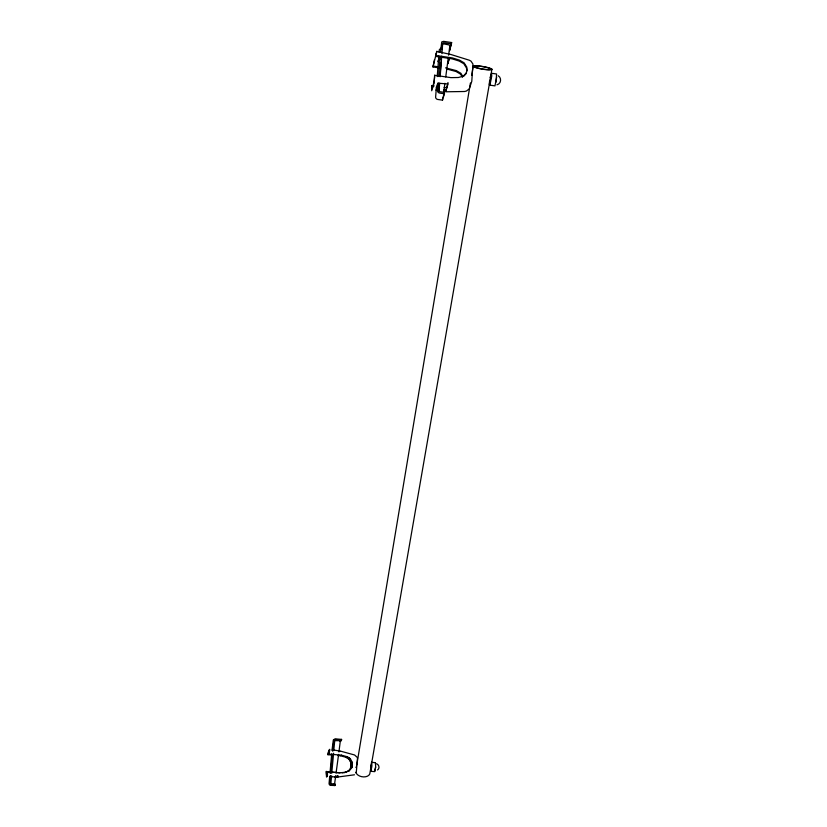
<?xml version="1.0" encoding="UTF-8"?>
<svg xmlns="http://www.w3.org/2000/svg" width="827" height="827" viewBox="0 0 827 827"><rect width="100%" height="100%" fill="white"/><g stroke="black" fill="none" stroke-linecap="round" stroke-linejoin="round"><path stroke-width="1.24" d="M329.601 777.08L330.355 776.853L330.366 775.602M334.801 777.06L337.116 777.06L337.127 775.819M337.116 777.06L337.933 776.832L337.943 775.581M327.523 771.777C326.417 785.919 325.962 760.664 326.51 777.091L327.409 776.274L327.523 771.777L340.021 772.8L345.707 772.201M370.713 768.862L370.837 771.312L374.693 771.632L375.675 767.032L375.417 762.649L371.571 762.329L370.868 766.877M446.011 91.787L464.505 91.497L466.325 91.094L469.26 88.902L471.783 81.366L472.961 64.072L470.956 61.095L469.209 60.185L451.004 54.53L436.79 51.377L435.881 56.443L452.111 58.841L459.285 61.084L463.833 63.762L466.48 68L466.8 70.926M489.543 81.18L489.326 84.55L489.946 85.15L494.959 85.884L496.655 77.169M451.635 42.539L449.578 50.623L451.635 42.539L443.644 41.35L441.752 41.888L440.471 52.049M439.664 83.165L439.075 90.877L439.809 91.694L444.533 92.376L444.419 93.771L442.497 100.139L437.814 99.467A2.378 2.067 20.3 0 1 435.633 97.048L436.429 86.825M440.16 76.725L441.732 56.143M441.928 53.569L442.714 43.273L443.541 42.715L451.532 43.903M442.497 100.139L442.61 98.754M437.214 76.611L438.796 56.174M439.096 52.339L439.292 49.785L440.863 48.142M438.093 82.927L437.493 90.65A2.398 2.078 20.4 0 0 439.695 93.089L444.419 93.771M438.589 76.498L440.067 57.197M438.775 91.88L439.375 84.168M439.964 76.456L441.039 62.325M441.236 59.751L441.432 57.177M442.031 49.475L442.424 44.327L443.251 43.769L449.185 44.958L449.785 46.198L448.606 55.161M356.241 773.152L357.522 757.666L354.597 754.989L340.641 751.164M329.642 776.935L329.074 783.355A1.871 1.799 -79.2 0 0 330.707 785.361L335.018 785.505L335.121 784.254L331.4 783.986L330.852 783.314L331.627 775.767M340.765 741.064L341.634 739.4L335.493 738.873L333.322 739.938L332.04 749.986M329.983 773.09L331.699 753.842M330.428 775.674L329.756 783.19A1.881 1.809 -79.4 0 0 331.4 785.216L335.018 785.505M330.645 773.162L332.32 754.348M332.65 750.596L334.025 739.483M331.741 773.297L333.622 753.201M333.736 750.751L334.739 740.661L340.362 740.672L338.936 751.919M443.551 93.565L444.895 83.32M445.743 76.921L448.275 57.725M375.623 767.053L374.745 771.188M335.721 775.581L334.542 784.296L332.909 784.11M336.062 773.09L338.594 754.41M496.066 82.121L496.582 73.996L491.558 73.262L490.111 77.552M371.096 766.691L371.55 764.727L371.178 768.914M356.757 765.047L470.429 82.969M471.7 75.34L473.178 66.429M332.547 751.061L332.754 749.841L340.176 751.102L339.349 751.516M327.947 754.72L328.753 750.368L329.756 749.314L329.105 754.11L329.549 750.534L328.753 750.978L327.947 754.72L331.73 754.979M438.403 60.412L438.165 61.756L439.426 56.732M439.137 67.855L432.986 66.956L434.423 59.782M432.986 66.956L436.79 51.377M435.881 56.443L436.336 53.3M491.92 69.189L370.02 772.594A7.216 4.797 9.9 0 1 363.622 776.915A7.216 4.797 9.9 0 1 355.827 772.253M356.468 766.588L356.23 767.683L356.106 767.177M350.576 767.932L350.999 762.866L349.077 759.31M351.888 767.508L352.312 762.391L350.369 758.793L346.927 756.726M434.185 85.925L431.704 85.563L431.715 90.763L434.175 82.71L434.599 75.257L450.932 77.635L458.323 77.511L463.182 76.208L466.376 72.807M434.599 75.257C435.25 77.779 431.012 96.242 431.704 85.563M489.946 85.15L491.745 76.074L491.558 73.262M436.408 87.755L437.431 84.199M436.087 90.339L438.145 83.227L448.017 83.941L445.867 91.042L443.603 90.877M449.071 58.862L447.769 63.865L449.568 57.766M442.931 97.689L444.533 92.376M445.867 91.042L447.986 82.535M370.837 771.312L371.809 766.712L371.571 762.329M348.074 771.136C351.806 768.221 352.302 762.814 349.19 759.269L345.665 757.253M349.356 770.743L352.002 767.477L352.436 762.349M377.567 769.968C379.924 768.428 379.2 764.913 376.771 763.828M463.689 76.26L466.087 73.717L467.09 70.016L466.779 67.08L464.123 62.842L459.564 60.164L452.379 57.921L436.139 55.523M334.739 740.661L335.39 740.103L341.52 740.62M340.879 739.855L341.634 739.4M340.455 740.713L339.421 740.847M331.989 750.265L332.754 749.841M496.944 84.819C501.224 83.858 501.865 77.883 498.185 75.733M344.352 772.604L348.177 771.095M345.593 772.232L349.47 770.712M354.483 774.796L337.54 777.06M334.408 784.409L335.121 784.254M334.098 739.431L339.659 739.751M342.099 772.842L344.456 772.573M330.355 776.853L337.933 776.832M443.582 89.481L445.836 89.647M327.43 771.808L339.918 772.842M329.012 754.162L341.551 755.154M337.788 755.547L340.352 755.702M444.089 87.362L446.57 87.724M433.234 66.057L438.165 66.78M445.557 67.866L456.339 70.626L460.835 73.262L462.789 76.404M446.528 68.941L456.059 71.515L460.546 74.151L462.51 77.293M341.448 755.196L347.03 756.674L350.483 758.752M340.248 755.754L345.779 757.212M330.965 783.293L331.513 783.965M490.856 76.611L490.049 82.183L489.998 80.726M375.396 763.114L375.716 763.838M475.928 67.452A8.363 1.189 9.5 0 0 490.132 69.53A8.363 1.189 9.5 0 0 481.614 66.47A8.363 1.189 9.5 0 0 475.928 67.452M474.998 67.4A9.552 1.354 9.5 0 0 491.217 69.778A9.552 1.354 9.5 0 0 481.479 66.274A9.552 1.354 9.5 0 0 474.998 67.4"/></g></svg>
